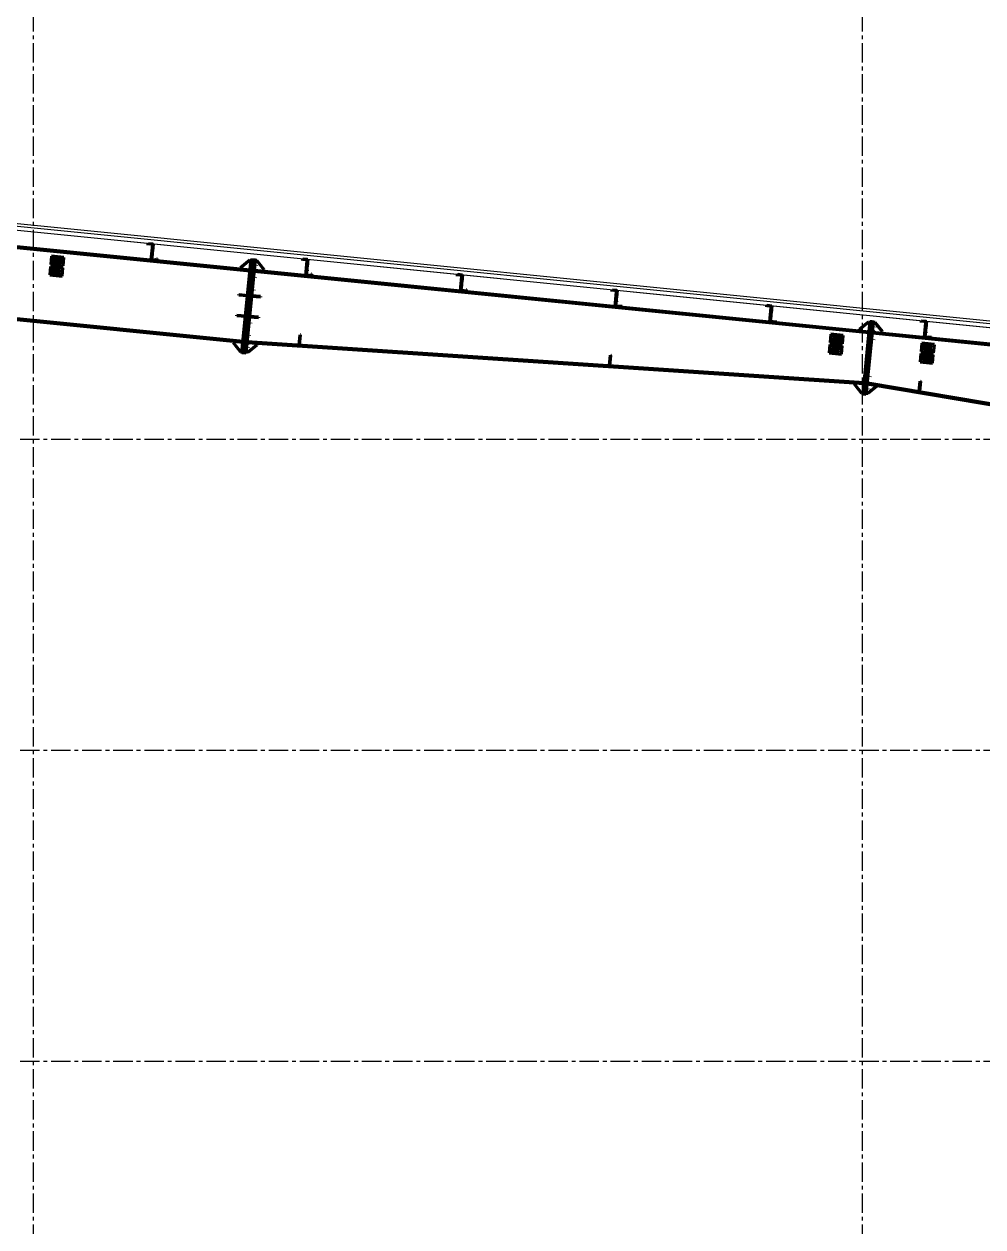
# Model space of a CAD drawing. Header units: inches. Extents: x 2 to 32666, y -5537 to 22.
# Drawn here: x 14701.2 to 14762.9, y -3878.9 to -3801.5 of the extents above; entities that cross this region are included whole.
import ezdxf

# ---------------------------------------------------------------- set-up
doc = ezdxf.new("R2010")
doc.units = ezdxf.units.IN
doc.header["$MEASUREMENT"] = 0
doc.linetypes.add('CENTER', pattern=[2, 1.25, -0.25, 0.25, -0.25])
for name, color, linetype in [('2', 2, 'Continuous'), ('3', 3, 'Continuous'), ('8', 8, 'Continuous'), ('Tim truc', 8, 'Continuous')]:
    doc.layers.add(name, color=color, linetype=linetype)

msp = doc.modelspace()

# ---------------------------------------------------------------- hatches: boundary and pattern name
at = {"layer": '2'}
for points in [[(14715.8841, -3817.1186), (14715.7514, -3817.1054), (14715.7687, -3816.9329), (14715.9013, -3816.9462)], [(14716.0167, -3817.1319), (14715.8841, -3817.1186), (14715.9013, -3816.9462), (14716.034, -3816.9594)], [(14715.8045, -3817.9147), (14715.6718, -3817.9014), (14715.689, -3817.7289), (14715.8217, -3817.7422)], [(14715.9371, -3817.9279), (14715.8045, -3817.9147), (14715.8217, -3817.7422), (14715.9544, -3817.7555)], [(14715.7249, -3818.7107), (14715.5922, -3818.6974), (14715.6094, -3818.525), (14715.7421, -3818.5382)], [(14715.8575, -3818.724), (14715.7249, -3818.7107), (14715.7421, -3818.5382), (14715.8748, -3818.5515)], [(14715.5126, -3820.8334), (14715.3799, -3820.8202), (14715.3972, -3820.6477), (14715.5298, -3820.661)], [(14715.6453, -3820.8467), (14715.5126, -3820.8334), (14715.5298, -3820.661), (14715.6625, -3820.6742)], [(14755.6856, -3821.0988), (14755.5794, -3821.0882), (14755.5967, -3820.9157), (14755.7028, -3820.9263)], [(14755.7917, -3821.1094), (14755.6856, -3821.0988), (14755.7028, -3820.9263), (14755.8089, -3820.9369)], [(14715.433, -3821.6295), (14715.3003, -3821.6162), (14715.3176, -3821.4437), (14715.4502, -3821.457)], [(14715.5657, -3821.6427), (14715.433, -3821.6295), (14715.4502, -3821.457), (14715.5829, -3821.4703)], [(14755.606, -3821.8948), (14755.4998, -3821.8842), (14755.5171, -3821.7117), (14755.6232, -3821.7223)], [(14755.7121, -3821.9054), (14755.606, -3821.8948), (14755.6232, -3821.7223), (14755.7293, -3821.733)], [(14715.3534, -3822.4255), (14715.2207, -3822.4122), (14715.238, -3822.2398), (14715.3706, -3822.253)], [(14715.4861, -3822.4388), (14715.3534, -3822.4255), (14715.3706, -3822.253), (14715.5033, -3822.2663)], [(14755.3671, -3824.2829), (14755.261, -3824.2723), (14755.2783, -3824.0998), (14755.3844, -3824.1104)], [(14755.4733, -3824.2935), (14755.3671, -3824.2829), (14755.3844, -3824.1104), (14755.4905, -3824.121)], [(14755.2875, -3825.0789), (14755.1814, -3825.0683), (14755.1987, -3824.8958), (14755.3048, -3824.9065)], [(14755.3937, -3825.0895), (14755.2875, -3825.0789), (14755.3048, -3824.9065), (14755.4109, -3824.9171)]]:
    msp.add_hatch(color=256, dxfattribs=at).paths.add_polyline_path(points, flags=17)

# ---------------------------------------------------------------- linework, layer by layer
at = {"layer": '2', "lineweight": 100}
for p, q in [((14674.726, -3813.3043), (14715.7216, -3817.4039)), ((14674.7313, -3813.2513), (14715.7269, -3817.3508)), ((14709.158, -3815.7559), (14709.168, -3815.6564)), ((14709.168, -3815.6564), (14709.4797, -3815.6876)), ((14709.1769, -3815.6673), (14709.168, -3815.7569)), ((14709.4688, -3815.6965), (14709.1769, -3815.6673)), ((14709.168, -3815.7569), (14709.158, -3815.7559)), ((14709.4267, -3815.7828), (14709.3338, -3816.7115)), ((14709.3703, -3816.6816), (14709.4688, -3815.6965)), ((14709.4797, -3815.6876), (14709.3812, -3816.6726)), ((14709.4598, -3815.7861), (14709.4267, -3815.7828)), ((14702.8779, -3817.1379), (14702.8248, -3817.6686)), ((14703.6739, -3817.2175), (14702.8779, -3817.1379)), ((14702.9442, -3816.4745), (14702.8911, -3817.0052)), ((14702.8911, -3817.0052), (14703.6872, -3817.0848)), ((14703.7402, -3816.5541), (14702.9442, -3816.4745)), ((14703.0411, -3816.846), (14703.0371, -3816.8858)), ((14703.5678, -3816.9389), (14703.0371, -3816.8858)), ((14703.5717, -3816.8991), (14703.0411, -3816.846)), ((14703.0636, -3816.6205), (14703.0596, -3816.6603)), ((14703.5903, -3816.7133), (14703.0596, -3816.6603)), ((14703.5943, -3816.6735), (14703.0636, -3816.6205)), ((14703.1377, -3816.8088), (14703.1683, -3816.8462)), ((14703.1844, -3816.6853), (14703.147, -3816.7159)), ((14703.1683, -3816.8462), (14703.2135, -3816.8633)), ((14703.1844, -3816.6853), (14703.2321, -3816.6775)), ((14703.3993, -3816.8818), (14703.4469, -3816.874)), ((14703.4178, -3816.6961), (14703.463, -3816.7132)), ((14703.4469, -3816.874), (14703.4843, -3816.8434)), ((14703.4936, -3816.7506), (14703.463, -3816.7132)), ((14703.5717, -3816.8991), (14703.5678, -3816.9389)), ((14703.5943, -3816.6735), (14703.5903, -3816.7133)), ((14703.6208, -3817.7482), (14703.6739, -3817.2175)), ((14703.6872, -3817.0848), (14703.7402, -3816.5541)), ((14709.367, -3816.7148), (14709.3703, -3816.6816)), ((14709.3703, -3816.6816), (14709.7219, -3816.7168)), ((14709.3812, -3816.6726), (14709.7129, -3816.7058)), ((14709.6234, -3816.6969), (14709.6124, -3816.7058)), ((14709.7129, -3816.7058), (14709.7219, -3816.6163)), ((14709.7219, -3816.6163), (14709.7219, -3816.6163)), ((14709.7219, -3816.6163), (14709.7219, -3816.6163)), ((14709.7219, -3816.6163), (14709.7318, -3816.6173)), ((14709.7219, -3816.7168), (14709.7318, -3816.6173)), ((14715.0967, -3817.2878), (14715.1066, -3817.1883)), ((14715.1066, -3817.1883), (14715.6904, -3816.7107)), ((14715.1962, -3822.6577), (14715.7932, -3816.6875)), ((14715.3288, -3822.671), (14715.9259, -3816.7007)), ((14715.3288, -3822.671), (14715.9259, -3816.7007)), ((14715.4615, -3822.6842), (14716.0585, -3816.714)), ((14715.6904, -3816.7107), (14715.7899, -3816.7206)), ((14715.7932, -3816.6875), (14715.9259, -3816.7007)), ((14715.9259, -3816.7007), (14716.0585, -3816.714)), ((14716.1547, -3816.7571), (14716.0552, -3816.7472)), ((14716.6323, -3817.3409), (14716.1547, -3816.7571)), ((14719.1084, -3816.7509), (14719.1183, -3816.6514)), ((14719.1183, -3816.7519), (14719.1084, -3816.7509)), ((14719.1183, -3816.6514), (14719.4301, -3816.6826)), ((14719.1273, -3816.6624), (14719.1183, -3816.7519)), ((14719.4192, -3816.6916), (14719.1273, -3816.6624)), ((14719.377, -3816.7778), (14719.2842, -3817.7065)), ((14719.3207, -3817.6766), (14719.4192, -3816.6916)), ((14719.4301, -3816.6826), (14719.3316, -3817.6677)), ((14719.4102, -3816.7812), (14719.377, -3816.7778)), ((14702.8248, -3817.6686), (14703.6208, -3817.7482)), ((14702.9747, -3817.5094), (14702.9707, -3817.5492)), ((14703.5014, -3817.6022), (14702.9707, -3817.5492)), ((14703.5054, -3817.5624), (14702.9747, -3817.5094)), ((14702.9973, -3817.2838), (14702.9933, -3817.3236)), ((14703.524, -3817.3767), (14702.9933, -3817.3236)), ((14703.528, -3817.3369), (14702.9973, -3817.2838)), ((14703.0714, -3817.4721), (14703.102, -3817.5095)), ((14703.1181, -3817.3487), (14703.0807, -3817.3793)), ((14703.102, -3817.5095), (14703.1472, -3817.5266)), ((14703.1181, -3817.3487), (14703.1658, -3817.3409)), ((14703.3329, -3817.5452), (14703.3806, -3817.5374)), ((14703.3515, -3817.3595), (14703.3967, -3817.3765)), ((14703.3806, -3817.5374), (14703.418, -3817.5068)), ((14703.4273, -3817.4139), (14703.3967, -3817.3765)), ((14703.5054, -3817.5624), (14703.5014, -3817.6022)), ((14703.528, -3817.3369), (14703.524, -3817.3767)), ((14715.6274, -3817.3409), (14715.7368, -3817.2513)), ((14715.7269, -3817.3508), (14715.7216, -3817.4039)), ((14715.9922, -3817.3774), (14715.9869, -3817.4304)), ((14715.9869, -3817.4304), (14755.5496, -3821.3867)), ((14715.9922, -3817.3774), (14755.5549, -3821.3336)), ((14716.0917, -3817.3873), (14716.0022, -3817.2778)), ((14716.6224, -3817.4404), (14716.6323, -3817.3409)), ((14719.3173, -3817.7099), (14719.3207, -3817.6766)), ((14719.3207, -3817.6766), (14719.6722, -3817.7118)), ((14719.3316, -3817.6677), (14719.6633, -3817.7009)), ((14719.5737, -3817.6919), (14719.5628, -3817.7009)), ((14719.6633, -3817.7009), (14719.6722, -3817.6113)), ((14719.6722, -3817.6113), (14719.6722, -3817.6113)), ((14719.6722, -3817.6113), (14719.6722, -3817.6113)), ((14719.6722, -3817.6113), (14719.6822, -3817.6123)), ((14719.6722, -3817.7118), (14719.6822, -3817.6123)), ((14729.0588, -3817.746), (14729.0687, -3817.6465)), ((14729.0687, -3817.747), (14729.0588, -3817.746)), ((14729.0687, -3817.6465), (14729.3805, -3817.6776)), ((14729.0777, -3817.6574), (14729.0687, -3817.747)), ((14729.3695, -3817.6866), (14729.0777, -3817.6574)), ((14729.3274, -3817.7729), (14729.2345, -3818.7016)), ((14729.271, -3818.6717), (14729.3695, -3817.6866)), ((14729.3805, -3817.6776), (14729.282, -3818.6627)), ((14729.3606, -3817.7762), (14729.3274, -3817.7729)), ((14676.9204, -3818.1601), (14715.2625, -3821.9943)), ((14676.9257, -3818.107), (14715.2678, -3821.9413)), ((14729.2677, -3818.7049), (14729.271, -3818.6717)), ((14729.271, -3818.6717), (14729.6226, -3818.7068)), ((14729.282, -3818.6627), (14729.6137, -3818.6959)), ((14729.5241, -3818.6869), (14729.5132, -3818.6959)), ((14729.6137, -3818.6959), (14729.6226, -3818.6063)), ((14729.6226, -3818.6063), (14729.6226, -3818.6063)), ((14729.6226, -3818.6063), (14729.6226, -3818.6063)), ((14729.6226, -3818.6063), (14729.6326, -3818.6073)), ((14729.6226, -3818.7068), (14729.6326, -3818.6073)), ((14739.0091, -3818.741), (14739.0191, -3818.6415)), ((14739.0191, -3818.742), (14739.0091, -3818.741)), ((14739.0191, -3818.6415), (14739.3309, -3818.6727)), ((14739.028, -3818.6524), (14739.0191, -3818.742)), ((14739.3199, -3818.6816), (14739.028, -3818.6524)), ((14739.2778, -3818.7679), (14739.1849, -3819.6966)), ((14739.2214, -3819.6667), (14739.3199, -3818.6816)), ((14739.3309, -3818.6727), (14739.2323, -3819.6578)), ((14739.311, -3818.7712), (14739.2778, -3818.7679)), ((14714.9952, -3818.9727), (14714.9992, -3818.9329)), ((14715.559, -3819.0291), (14714.9952, -3818.9727)), ((14714.9992, -3818.9329), (14715.563, -3818.9893)), ((14715.4595, -3819.0192), (14715.4635, -3818.9794)), ((14716.3882, -3819.112), (14715.8244, -3819.0556)), ((14716.3922, -3819.0722), (14715.8284, -3819.0158)), ((14715.9239, -3819.0656), (14715.9279, -3819.0258)), ((14716.3922, -3819.0722), (14716.3882, -3819.112)), ((14714.8625, -3820.2994), (14714.8665, -3820.2596)), ((14715.4264, -3820.3558), (14714.8625, -3820.2994)), ((14714.8665, -3820.2596), (14715.4303, -3820.316)), ((14715.3269, -3820.3459), (14715.3308, -3820.3061)), ((14739.2181, -3819.6999), (14739.2214, -3819.6667)), ((14739.2214, -3819.6667), (14739.573, -3819.7019)), ((14739.2323, -3819.6578), (14739.564, -3819.6909)), ((14739.4745, -3819.682), (14739.4635, -3819.6909)), ((14739.564, -3819.6909), (14739.573, -3819.6014)), ((14739.573, -3819.6014), (14739.573, -3819.6014)), ((14739.573, -3819.6014), (14739.573, -3819.6014)), ((14739.573, -3819.6014), (14739.5829, -3819.6024)), ((14739.573, -3819.7019), (14739.5829, -3819.6024)), ((14748.9595, -3819.736), (14748.9695, -3819.6365)), ((14748.9695, -3819.737), (14748.9595, -3819.736)), ((14748.9695, -3819.6365), (14749.2812, -3819.6677)), ((14748.9784, -3819.6475), (14748.9695, -3819.737)), ((14749.2703, -3819.6767), (14748.9784, -3819.6475)), ((14749.2282, -3819.763), (14749.1353, -3820.6917)), ((14749.1718, -3820.6617), (14749.2703, -3819.6767)), ((14749.2812, -3819.6677), (14749.1827, -3820.6528)), ((14749.2613, -3819.7663), (14749.2282, -3819.763)), ((14716.2556, -3820.4388), (14715.6917, -3820.3824)), ((14716.2595, -3820.3989), (14715.6957, -3820.3426)), ((14715.7912, -3820.3923), (14715.7952, -3820.3525)), ((14716.2595, -3820.3989), (14716.2556, -3820.4388)), ((14749.1685, -3820.695), (14749.1718, -3820.6617)), ((14749.1718, -3820.6617), (14749.5234, -3820.6969)), ((14749.1827, -3820.6528), (14749.5144, -3820.686)), ((14749.4248, -3820.677), (14749.4139, -3820.686)), ((14749.5144, -3820.686), (14749.5234, -3820.5964)), ((14749.5234, -3820.5964), (14749.5234, -3820.5964)), ((14749.5234, -3820.5964), (14749.5234, -3820.5964)), ((14749.5234, -3820.5964), (14749.5333, -3820.5974)), ((14749.5234, -3820.6969), (14749.5333, -3820.5974)), ((14754.9346, -3821.1711), (14755.5184, -3820.6935)), ((14755.1569, -3825.3138), (14755.6212, -3820.6703)), ((14755.263, -3825.3244), (14755.7274, -3820.6809)), ((14755.263, -3825.3244), (14755.7274, -3820.6809)), ((14755.3691, -3825.335), (14755.8335, -3820.6915)), ((14755.5184, -3820.6935), (14755.6179, -3820.7034)), ((14755.6212, -3820.6703), (14755.7274, -3820.6809)), ((14755.7274, -3820.6809), (14755.8335, -3820.6915)), ((14755.9297, -3820.7346), (14755.8302, -3820.7247)), ((14756.4073, -3821.3184), (14755.9297, -3820.7346)), ((14758.9099, -3820.7311), (14758.9198, -3820.6316)), ((14758.9198, -3820.7321), (14758.9099, -3820.7311)), ((14758.9198, -3820.6316), (14759.2316, -3820.6627)), ((14758.9288, -3820.6425), (14758.9198, -3820.7321)), ((14759.2207, -3820.6717), (14758.9288, -3820.6425)), ((14759.1785, -3820.758), (14759.0857, -3821.6867)), ((14759.1221, -3821.6568), (14759.2207, -3820.6717)), ((14759.2316, -3820.6627), (14759.1331, -3821.6478)), ((14759.2117, -3820.7613), (14759.1785, -3820.758)), ((14718.8697, -3822.1863), (14718.936, -3821.5229)), ((14718.9029, -3822.1896), (14718.9692, -3821.5262)), ((14718.9692, -3821.5262), (14718.936, -3821.5229)), ((14753.0921, -3821.4893), (14753.039, -3822.02)), ((14753.8881, -3821.5689), (14753.0921, -3821.4893)), ((14753.1889, -3821.8608), (14753.1849, -3821.9006)), ((14753.7196, -3821.9139), (14753.1889, -3821.8608)), ((14753.2115, -3821.6353), (14753.2075, -3821.6751)), ((14753.7382, -3821.7281), (14753.2075, -3821.6751)), ((14753.7421, -3821.6883), (14753.2115, -3821.6353)), ((14753.2856, -3821.8236), (14753.3162, -3821.861)), ((14753.3323, -3821.7001), (14753.2949, -3821.7307)), ((14753.3162, -3821.861), (14753.3614, -3821.8781)), ((14753.3323, -3821.7001), (14753.3799, -3821.6923)), ((14753.5657, -3821.7109), (14753.6109, -3821.728)), ((14753.5948, -3821.8888), (14753.6322, -3821.8582)), ((14753.6415, -3821.7654), (14753.6109, -3821.728)), ((14753.7421, -3821.6883), (14753.7382, -3821.7281)), ((14753.835, -3822.0996), (14753.8881, -3821.5689)), ((14754.9247, -3821.2706), (14754.9346, -3821.1711)), ((14755.4554, -3821.3237), (14755.5648, -3821.2341)), ((14755.7672, -3821.3548), (14755.7618, -3821.4079)), ((14755.7618, -3821.4079), (14795.984, -3825.4301)), ((14755.7672, -3821.3548), (14795.9893, -3825.3771)), ((14755.8667, -3821.3648), (14755.7771, -3821.2553)), ((14756.3973, -3821.4179), (14756.4073, -3821.3184)), ((14759.1188, -3821.69), (14759.1221, -3821.6568)), ((14759.1221, -3821.6568), (14759.4737, -3821.6919)), ((14759.1331, -3821.6478), (14759.4648, -3821.681)), ((14759.3752, -3821.672), (14759.3643, -3821.681)), ((14759.4648, -3821.681), (14759.4737, -3821.5914)), ((14759.4737, -3821.5914), (14759.4737, -3821.5914)), ((14759.4737, -3821.5914), (14759.4737, -3821.5914)), ((14759.4737, -3821.5914), (14759.4837, -3821.5924)), ((14759.4737, -3821.6919), (14759.4837, -3821.5924)), ((14714.6323, -3821.9313), (14714.6224, -3822.0308)), ((14714.6224, -3822.0308), (14715.1, -3822.6146)), ((14715.1, -3822.6146), (14715.1995, -3822.6245)), ((14715.2526, -3822.0938), (14715.163, -3821.9844)), ((14715.2678, -3821.9413), (14715.2625, -3821.9943)), ((14715.5179, -3822.1204), (14715.6277, -3822.0275)), ((14715.5332, -3821.9678), (14715.5296, -3822.021)), ((14715.5296, -3822.021), (14755.2232, -3824.6504)), ((14715.5332, -3821.9678), (14755.2267, -3824.5972)), ((14716.1481, -3822.1834), (14715.5643, -3822.661)), ((14716.1602, -3822.0628), (14716.1481, -3822.1834)), ((14718.9029, -3822.1896), (14718.8697, -3822.1863)), ((14753.0257, -3822.1527), (14752.9726, -3822.6834)), ((14753.8217, -3822.2323), (14753.0257, -3822.1527)), ((14753.039, -3822.02), (14753.835, -3822.0996)), ((14753.1226, -3822.5242), (14753.1186, -3822.564)), ((14753.6493, -3822.617), (14753.1186, -3822.564)), ((14753.6532, -3822.5772), (14753.1226, -3822.5242)), ((14753.1451, -3822.2986), (14753.1411, -3822.3384)), ((14753.6718, -3822.3915), (14753.1411, -3822.3384)), ((14753.6758, -3822.3517), (14753.1451, -3822.2986)), ((14753.7156, -3821.9537), (14753.1849, -3821.9006)), ((14753.2193, -3822.4869), (14753.2498, -3822.5243)), ((14753.2659, -3822.3635), (14753.2285, -3822.3941)), ((14753.2498, -3822.5243), (14753.295, -3822.5414)), ((14753.2659, -3822.3635), (14753.3136, -3822.3557)), ((14753.4808, -3822.56), (14753.5285, -3822.5522)), ((14753.4994, -3822.3742), (14753.5445, -3822.3913)), ((14753.5285, -3822.5522), (14753.5658, -3822.5216)), ((14753.5751, -3822.4287), (14753.5445, -3822.3913)), ((14753.5471, -3821.8966), (14753.5948, -3821.8888)), ((14753.6532, -3822.5772), (14753.6493, -3822.617)), ((14753.6758, -3822.3517), (14753.6718, -3822.3915)), ((14753.7196, -3821.9139), (14753.7156, -3821.9537)), ((14753.7687, -3822.763), (14753.8217, -3822.2323)), ((14758.9505, -3822.0752), (14758.8974, -3822.6059)), ((14758.8974, -3822.6059), (14759.6935, -3822.6855)), ((14759.7465, -3822.1548), (14758.9505, -3822.0752)), ((14759.0474, -3822.4467), (14759.0434, -3822.4865)), ((14759.5741, -3822.5395), (14759.0434, -3822.4865)), ((14759.5781, -3822.4997), (14759.0474, -3822.4467)), ((14759.0699, -3822.2211), (14759.0659, -3822.2609)), ((14759.5966, -3822.314), (14759.0659, -3822.2609)), ((14759.6006, -3822.2742), (14759.0699, -3822.2211)), ((14759.1441, -3822.4094), (14759.1746, -3822.4468)), ((14759.1907, -3822.286), (14759.1533, -3822.3166)), ((14759.1746, -3822.4468), (14759.2198, -3822.4639)), ((14759.1907, -3822.286), (14759.2384, -3822.2782)), ((14759.4056, -3822.4825), (14759.4533, -3822.4747)), ((14759.4242, -3822.2967), (14759.4693, -3822.3138)), ((14759.4533, -3822.4747), (14759.4906, -3822.4441)), ((14759.4999, -3822.3512), (14759.4693, -3822.3138)), ((14759.5781, -3822.4997), (14759.5741, -3822.5395)), ((14759.6006, -3822.2742), (14759.5966, -3822.314)), ((14759.6935, -3822.6855), (14759.7465, -3822.1548)), ((14715.1962, -3822.6577), (14715.3288, -3822.671)), ((14715.3288, -3822.671), (14715.4615, -3822.6842)), ((14715.5643, -3822.661), (14715.4648, -3822.6511)), ((14738.8372, -3823.509), (14738.9035, -3822.8456)), ((14738.8703, -3823.5123), (14738.9367, -3822.8489)), ((14738.9367, -3822.8489), (14738.9035, -3822.8456)), ((14752.9726, -3822.6834), (14753.7687, -3822.763)), ((14758.8842, -3822.7385), (14758.8311, -3823.2692)), ((14758.8311, -3823.2692), (14759.6271, -3823.3488)), ((14759.6802, -3822.8181), (14758.8842, -3822.7385)), ((14758.981, -3823.11), (14758.977, -3823.1498)), ((14759.5077, -3823.2029), (14758.977, -3823.1498)), ((14759.5117, -3823.1631), (14758.981, -3823.11)), ((14759.0036, -3822.8845), (14758.9996, -3822.9243)), ((14759.5303, -3822.9773), (14758.9996, -3822.9243)), ((14759.5343, -3822.9375), (14759.0036, -3822.8845)), ((14759.0777, -3823.0728), (14759.1083, -3823.1102)), ((14759.1244, -3822.9493), (14759.087, -3822.9799)), ((14759.1083, -3823.1102), (14759.1535, -3823.1273)), ((14759.1244, -3822.9493), (14759.1721, -3822.9415)), ((14759.3392, -3823.1458), (14759.3869, -3823.138)), ((14759.3578, -3822.9601), (14759.403, -3822.9772)), ((14759.3869, -3823.138), (14759.4243, -3823.1074)), ((14759.4336, -3823.0146), (14759.403, -3822.9772)), ((14759.5117, -3823.1631), (14759.5077, -3823.2029)), ((14759.5343, -3822.9375), (14759.5303, -3822.9773)), ((14759.6271, -3823.3488), (14759.6802, -3822.8181)), ((14738.8703, -3823.5123), (14738.8372, -3823.509)), ((14754.5909, -3824.6085), (14754.5831, -3824.6869)), ((14754.5831, -3824.6869), (14755.0607, -3825.2707)), ((14755.2132, -3824.7499), (14755.1234, -3824.6438)), ((14755.2267, -3824.5972), (14755.2232, -3824.6501)), ((14755.2267, -3824.5972), (14755.2285, -3824.5973)), ((14755.4255, -3824.7713), (14755.5343, -3824.6885)), ((14755.4444, -3824.6192), (14755.4355, -3824.6718)), ((14755.4355, -3824.6718), (14789.3137, -3830.4043)), ((14755.4408, -3824.6186), (14755.4444, -3824.6192)), ((14755.4444, -3824.6192), (14789.3226, -3830.3517)), ((14756.0557, -3824.8343), (14755.4719, -3825.3119)), ((14755.5343, -3824.6885), (14756.0613, -3824.7779)), ((14756.0613, -3824.7779), (14756.0557, -3824.8343)), ((14758.7697, -3825.181), (14758.8361, -3824.5176)), ((14758.8029, -3825.1843), (14758.8692, -3824.5209)), ((14758.8692, -3824.5209), (14758.8361, -3824.5176)), ((14755.0607, -3825.2707), (14755.1602, -3825.2806)), ((14755.1569, -3825.3138), (14755.263, -3825.3244)), ((14755.263, -3825.3244), (14755.3691, -3825.335)), ((14755.4719, -3825.3119), (14755.3724, -3825.3019)), ((14758.8029, -3825.1843), (14758.7697, -3825.181))]:
    msp.add_line(p, q, dxfattribs=at)
at = {"layer": '2', "lineweight": 0}
for p, q in [((14709.3139, -3816.3745), (14709.5328, -3816.3964)), ((14709.3471, -3816.3778), (14709.4101, -3816.3841)), ((14709.3471, -3816.3778), (14709.5328, -3816.3964)), ((14709.3471, -3816.3778), (14709.5328, -3816.3964)), ((14709.3471, -3816.3778), (14709.4101, -3816.3841)), ((14709.3537, -3815.9765), (14709.5726, -3815.9983)), ((14709.3869, -3815.9798), (14709.4499, -3815.9861)), ((14709.3869, -3815.9798), (14709.5726, -3815.9984)), ((14709.3869, -3815.9798), (14709.5726, -3815.9984)), ((14709.3869, -3815.9798), (14709.4499, -3815.9861)), ((14703.1956, -3816.7677), (14703.5671, -3816.8048)), ((14703.2095, -3816.7332), (14703.1989, -3816.768)), ((14703.1989, -3816.768), (14703.1989, -3816.768)), ((14703.1989, -3816.768), (14703.2024, -3816.8042)), ((14703.2024, -3816.8042), (14703.2195, -3816.8364)), ((14703.2327, -3816.7051), (14703.2095, -3816.7332)), ((14703.2195, -3816.8364), (14703.2477, -3816.8595)), ((14703.2648, -3816.6879), (14703.2327, -3816.7051)), ((14703.2477, -3816.8595), (14703.2825, -3816.8702)), ((14703.3011, -3816.6844), (14703.2648, -3816.6879)), ((14703.2825, -3816.8702), (14703.4616, -3816.8881)), ((14703.4802, -3816.7023), (14703.3011, -3816.6844)), ((14703.3999, -3816.6005), (14703.3628, -3816.972)), ((14703.4616, -3816.8881), (14703.4979, -3816.8846)), ((14703.515, -3816.713), (14703.4802, -3816.7023)), ((14703.4979, -3816.8846), (14703.53, -3816.8674)), ((14703.5431, -3816.7361), (14703.515, -3816.713)), ((14703.53, -3816.8674), (14703.5531, -3816.8393)), ((14703.5602, -3816.7682), (14703.5431, -3816.7361)), ((14703.5531, -3816.8393), (14703.5638, -3816.8045)), ((14703.5638, -3816.8045), (14703.5602, -3816.7682)), ((14703.5638, -3816.8045), (14703.5638, -3816.8045)), ((14715.6605, -3817.0092), (14716.2244, -3817.0656)), ((14715.6605, -3817.0092), (14716.2244, -3817.0656)), ((14715.7514, -3817.1054), (14715.8841, -3817.1186)), ((14715.7514, -3817.1054), (14715.8841, -3817.1186)), ((14715.7687, -3816.9329), (14715.9013, -3816.9462)), ((14715.7687, -3816.9329), (14715.9013, -3816.9462)), ((14715.8841, -3817.1186), (14716.0167, -3817.1319)), ((14715.8841, -3817.1186), (14716.0167, -3817.1319)), ((14715.9013, -3816.9462), (14716.034, -3816.9594)), ((14715.9013, -3816.9462), (14716.034, -3816.9594)), ((14719.3041, -3816.9715), (14719.523, -3816.9934)), ((14719.3372, -3816.9748), (14719.4003, -3816.9811)), ((14719.3372, -3816.9748), (14719.4003, -3816.9811)), ((14719.3372, -3816.9749), (14719.523, -3816.9934)), ((14719.3372, -3816.9749), (14719.523, -3816.9934)), ((14703.1293, -3817.431), (14703.5007, -3817.4682)), ((14703.1432, -3817.3965), (14703.1326, -3817.4314)), ((14703.1326, -3817.4314), (14703.1326, -3817.4314)), ((14703.1326, -3817.4314), (14703.1361, -3817.4676)), ((14703.1361, -3817.4676), (14703.1532, -3817.4997)), ((14703.1663, -3817.3684), (14703.1432, -3817.3965)), ((14703.1532, -3817.4997), (14703.1813, -3817.5229)), ((14703.1985, -3817.3513), (14703.1663, -3817.3684)), ((14703.1813, -3817.5229), (14703.2162, -3817.5335)), ((14703.2347, -3817.3478), (14703.1985, -3817.3513)), ((14703.2162, -3817.5335), (14703.3953, -3817.5514)), ((14703.4138, -3817.3657), (14703.2347, -3817.3478)), ((14703.3336, -3817.2639), (14703.2964, -3817.6353)), ((14703.3953, -3817.5514), (14703.4315, -3817.5479)), ((14703.4487, -3817.3763), (14703.4138, -3817.3657)), ((14703.4315, -3817.5479), (14703.4637, -3817.5308)), ((14703.4768, -3817.3995), (14703.4487, -3817.3763)), ((14703.4637, -3817.5308), (14703.4868, -3817.5027)), ((14703.4939, -3817.4316), (14703.4768, -3817.3995)), ((14703.4868, -3817.5027), (14703.4974, -3817.4678)), ((14703.4974, -3817.4678), (14703.4939, -3817.4316)), ((14703.4974, -3817.4678), (14703.4974, -3817.4678)), ((14715.5809, -3817.8052), (14716.1448, -3817.8616)), ((14715.5809, -3817.8052), (14716.1448, -3817.8616)), ((14715.6718, -3817.9014), (14715.8045, -3817.9147)), ((14715.6718, -3817.9014), (14715.8045, -3817.9147)), ((14715.689, -3817.7289), (14715.8217, -3817.7422)), ((14715.689, -3817.7289), (14715.8217, -3817.7422)), ((14715.8045, -3817.9147), (14715.9371, -3817.9279)), ((14715.8045, -3817.9147), (14715.9371, -3817.9279)), ((14715.8217, -3817.7422), (14715.9544, -3817.7555)), ((14715.8217, -3817.7422), (14715.9544, -3817.7555)), ((14719.2643, -3817.3695), (14719.4832, -3817.3914)), ((14719.2815, -3817.3712), (14719.5004, -3817.3931)), ((14719.2974, -3817.3729), (14719.4832, -3817.3915)), ((14719.2974, -3817.3729), (14719.4832, -3817.3915)), ((14729.2544, -3817.9665), (14729.4734, -3817.9884)), ((14729.2876, -3817.9698), (14729.3506, -3817.9761)), ((14729.2876, -3817.9698), (14729.3506, -3817.9761)), ((14729.2876, -3817.9699), (14729.4733, -3817.9885)), ((14729.2876, -3817.9699), (14729.4733, -3817.9885)), ((14715.5013, -3818.6012), (14716.0652, -3818.6576)), ((14715.5013, -3818.6012), (14716.0652, -3818.6576)), ((14715.5922, -3818.6974), (14715.7249, -3818.7107)), ((14715.5922, -3818.6974), (14715.7249, -3818.7107)), ((14715.6094, -3818.525), (14715.7421, -3818.5382)), ((14715.6094, -3818.525), (14715.7421, -3818.5382)), ((14715.7249, -3818.7107), (14715.8575, -3818.724)), ((14715.7249, -3818.7107), (14715.8575, -3818.724)), ((14715.7421, -3818.5382), (14715.8748, -3818.5515)), ((14715.7421, -3818.5382), (14715.8748, -3818.5515)), ((14729.2146, -3818.3645), (14729.4336, -3818.3864)), ((14729.2478, -3818.3679), (14729.3108, -3818.3742)), ((14729.2478, -3818.3679), (14729.4335, -3818.3865)), ((14729.2478, -3818.3679), (14729.4335, -3818.3865)), ((14729.2478, -3818.3679), (14729.3108, -3818.3742)), ((14739.165, -3819.3596), (14739.3839, -3819.3815)), ((14739.1823, -3819.3613), (14739.4012, -3819.3832)), ((14739.1982, -3819.363), (14739.3839, -3819.3815)), ((14739.1982, -3819.363), (14739.3839, -3819.3815)), ((14739.2048, -3818.9616), (14739.4237, -3818.9834)), ((14739.238, -3818.9649), (14739.301, -3818.9712)), ((14739.238, -3818.9649), (14739.301, -3818.9712)), ((14739.238, -3818.9649), (14739.4237, -3818.9835)), ((14739.238, -3818.9649), (14739.4237, -3818.9835)), ((14749.1552, -3819.9566), (14749.3741, -3819.9785)), ((14749.1884, -3819.9599), (14749.2514, -3819.9662)), ((14749.1884, -3819.9599), (14749.2514, -3819.9662)), ((14749.1884, -3819.96), (14749.3741, -3819.9785)), ((14749.1884, -3819.96), (14749.3741, -3819.9785)), ((14715.289, -3820.724), (14715.8529, -3820.7804)), ((14715.289, -3820.724), (14715.8529, -3820.7804)), ((14715.3799, -3820.8202), (14715.5126, -3820.8334)), ((14715.3799, -3820.8202), (14715.5126, -3820.8334)), ((14715.3972, -3820.6477), (14715.5298, -3820.661)), ((14715.3972, -3820.6477), (14715.5298, -3820.661)), ((14715.5126, -3820.8334), (14715.6453, -3820.8467)), ((14715.5126, -3820.8334), (14715.6453, -3820.8467)), ((14715.5298, -3820.661), (14715.6625, -3820.6742)), ((14715.5298, -3820.661), (14715.6625, -3820.6742)), ((14749.1154, -3820.3546), (14749.3343, -3820.3765)), ((14749.1486, -3820.3579), (14749.2116, -3820.3642)), ((14749.1486, -3820.3579), (14749.2116, -3820.3642)), ((14749.1486, -3820.358), (14749.3343, -3820.3766)), ((14749.1486, -3820.358), (14749.3343, -3820.3766)), ((14755.4885, -3820.992), (14756.0192, -3821.0451)), ((14755.4885, -3820.992), (14756.0192, -3821.0451)), ((14755.5794, -3821.0882), (14755.6856, -3821.0988)), ((14755.5794, -3821.0882), (14755.6856, -3821.0988)), ((14755.5967, -3820.9157), (14755.7028, -3820.9263)), ((14755.5967, -3820.9157), (14755.7028, -3820.9263)), ((14755.6856, -3821.0988), (14755.7917, -3821.1094)), ((14755.6856, -3821.0988), (14755.7917, -3821.1094)), ((14755.7028, -3820.9263), (14755.8089, -3820.9369)), ((14755.7028, -3820.9263), (14755.8089, -3820.9369)), ((14759.1056, -3820.9516), (14759.3245, -3820.9735)), ((14759.1387, -3820.9549), (14759.2018, -3820.9612)), ((14759.1387, -3820.9549), (14759.2018, -3820.9612)), ((14759.1387, -3820.955), (14759.3245, -3820.9736)), ((14759.1387, -3820.955), (14759.3245, -3820.9736)), ((14715.2094, -3821.52), (14715.7733, -3821.5764)), ((14715.2094, -3821.52), (14715.7733, -3821.5764)), ((14715.3003, -3821.6162), (14715.433, -3821.6295)), ((14715.3003, -3821.6162), (14715.433, -3821.6295)), ((14715.3176, -3821.4437), (14715.4502, -3821.457)), ((14715.3176, -3821.4437), (14715.4502, -3821.457)), ((14715.433, -3821.6295), (14715.5657, -3821.6427)), ((14715.433, -3821.6295), (14715.5657, -3821.6427)), ((14715.4502, -3821.457), (14715.5829, -3821.4703)), ((14715.4502, -3821.457), (14715.5829, -3821.4703)), ((14753.2121, -3821.7693), (14753.5836, -3821.8065)), ((14753.2261, -3821.7348), (14753.2155, -3821.7697)), ((14753.2155, -3821.7697), (14753.2155, -3821.7697)), ((14753.2155, -3821.7697), (14753.219, -3821.8059)), ((14753.219, -3821.8059), (14753.2361, -3821.8381)), ((14753.2492, -3821.7067), (14753.2261, -3821.7348)), ((14753.2361, -3821.8381), (14753.2642, -3821.8612)), ((14753.2814, -3821.6896), (14753.2492, -3821.7067)), ((14753.2642, -3821.8612), (14753.299, -3821.8718)), ((14753.3176, -3821.6861), (14753.2814, -3821.6896)), ((14753.299, -3821.8718), (14753.4781, -3821.8897)), ((14753.4967, -3821.704), (14753.3176, -3821.6861)), ((14753.4165, -3821.6022), (14753.3793, -3821.9736)), ((14753.5315, -3821.7146), (14753.4967, -3821.704)), ((14753.5144, -3821.8862), (14753.5465, -3821.8691)), ((14753.5597, -3821.7378), (14753.5315, -3821.7146)), ((14753.5465, -3821.8691), (14753.5697, -3821.841)), ((14753.5768, -3821.7699), (14753.5597, -3821.7378)), ((14753.5697, -3821.841), (14753.5803, -3821.8061)), ((14753.5803, -3821.8061), (14753.5768, -3821.7699)), ((14753.5803, -3821.8061), (14753.5803, -3821.8061)), ((14755.4089, -3821.788), (14755.9396, -3821.8411)), ((14755.4089, -3821.788), (14755.9396, -3821.8411)), ((14755.5171, -3821.7117), (14755.6232, -3821.7223)), ((14755.5171, -3821.7117), (14755.6232, -3821.7223)), ((14755.6232, -3821.7223), (14755.7293, -3821.733)), ((14755.6232, -3821.7223), (14755.7293, -3821.733)), ((14759.0658, -3821.3496), (14759.2847, -3821.3715)), ((14759.083, -3821.3514), (14759.3019, -3821.3733)), ((14759.0989, -3821.353), (14759.2847, -3821.3716)), ((14759.0989, -3821.353), (14759.2847, -3821.3716)), ((14715.1298, -3822.3161), (14715.6937, -3822.3724)), ((14715.1298, -3822.3161), (14715.6937, -3822.3724)), ((14715.2207, -3822.4122), (14715.3534, -3822.4255)), ((14715.2207, -3822.4122), (14715.3534, -3822.4255)), ((14715.238, -3822.2398), (14715.3706, -3822.253)), ((14715.238, -3822.2398), (14715.3706, -3822.253)), ((14715.3534, -3822.4255), (14715.4861, -3822.4388)), ((14715.3534, -3822.4255), (14715.4861, -3822.4388)), ((14715.3706, -3822.253), (14715.5033, -3822.2663)), ((14715.3706, -3822.253), (14715.5033, -3822.2663)), ((14753.1458, -3822.4327), (14753.5173, -3822.4698)), ((14753.1597, -3822.3982), (14753.1491, -3822.433)), ((14753.1491, -3822.433), (14753.1491, -3822.433)), ((14753.1491, -3822.433), (14753.1526, -3822.4693)), ((14753.1526, -3822.4693), (14753.1697, -3822.5014)), ((14753.1829, -3822.3701), (14753.1597, -3822.3982)), ((14753.1697, -3822.5014), (14753.1979, -3822.5246)), ((14753.215, -3822.353), (14753.1829, -3822.3701)), ((14753.1979, -3822.5246), (14753.2327, -3822.5352)), ((14753.2513, -3822.3494), (14753.215, -3822.353)), ((14753.2327, -3822.5352), (14753.4118, -3822.5531)), ((14753.4304, -3822.3673), (14753.2513, -3822.3494)), ((14753.3501, -3822.2655), (14753.313, -3822.637)), ((14753.4118, -3822.5531), (14753.4481, -3822.5496)), ((14753.4652, -3822.378), (14753.4304, -3822.3673)), ((14753.4481, -3822.5496), (14753.4802, -3822.5325)), ((14753.4933, -3822.4011), (14753.4652, -3822.378)), ((14753.4781, -3821.8897), (14753.5144, -3821.8862)), ((14753.4802, -3822.5325), (14753.5033, -3822.5043)), ((14753.5104, -3822.4333), (14753.4933, -3822.4011)), ((14753.5033, -3822.5043), (14753.514, -3822.4695)), ((14753.514, -3822.4695), (14753.5104, -3822.4333)), ((14753.514, -3822.4695), (14753.514, -3822.4695)), ((14755.4998, -3821.8842), (14755.606, -3821.8948)), ((14755.4998, -3821.8842), (14755.606, -3821.8948)), ((14755.606, -3821.8948), (14755.7121, -3821.9054)), ((14755.606, -3821.8948), (14755.7121, -3821.9054)), ((14759.1824, -3822.3664), (14759.5538, -3822.4035)), ((14759.1963, -3822.3319), (14759.1857, -3822.3667)), ((14759.1857, -3822.3667), (14759.1857, -3822.3667)), ((14759.1857, -3822.3667), (14759.1892, -3822.4029)), ((14759.1892, -3822.4029), (14759.2063, -3822.4351)), ((14759.2194, -3822.3037), (14759.1963, -3822.3319)), ((14759.2063, -3822.4351), (14759.2344, -3822.4582)), ((14759.2516, -3822.2866), (14759.2194, -3822.3037)), ((14759.2344, -3822.4582), (14759.2693, -3822.4688)), ((14759.2878, -3822.2831), (14759.2516, -3822.2866)), ((14759.2693, -3822.4688), (14759.4484, -3822.4868)), ((14759.4669, -3822.301), (14759.2878, -3822.2831)), ((14759.3867, -3822.1992), (14759.3495, -3822.5707)), ((14759.4484, -3822.4868), (14759.4846, -3822.4832)), ((14759.5018, -3822.3116), (14759.4669, -3822.301)), ((14759.4846, -3822.4832), (14759.5168, -3822.4661)), ((14759.5299, -3822.3348), (14759.5018, -3822.3116)), ((14759.5168, -3822.4661), (14759.5399, -3822.438)), ((14759.547, -3822.3669), (14759.5299, -3822.3348)), ((14759.5399, -3822.438), (14759.5505, -3822.4032)), ((14759.5505, -3822.4032), (14759.547, -3822.3669)), ((14759.5505, -3822.4032), (14759.5505, -3822.4032)), ((14759.116, -3823.0297), (14759.4875, -3823.0669)), ((14759.13, -3822.9952), (14759.1193, -3823.03)), ((14759.1193, -3823.03), (14759.1193, -3823.03)), ((14759.1193, -3823.03), (14759.1229, -3823.0663)), ((14759.1229, -3823.0663), (14759.14, -3823.0984)), ((14759.1531, -3822.9671), (14759.13, -3822.9952)), ((14759.14, -3823.0984), (14759.1681, -3823.1216)), ((14759.1852, -3822.95), (14759.1531, -3822.9671)), ((14759.1681, -3823.1216), (14759.2029, -3823.1322)), ((14759.2215, -3822.9465), (14759.1852, -3822.95)), ((14759.2029, -3823.1322), (14759.382, -3823.1501)), ((14759.4006, -3822.9644), (14759.2215, -3822.9465)), ((14759.3203, -3822.8626), (14759.2832, -3823.234)), ((14759.382, -3823.1501), (14759.4183, -3823.1466)), ((14759.4354, -3822.975), (14759.4006, -3822.9644)), ((14759.4183, -3823.1466), (14759.4504, -3823.1295)), ((14759.4636, -3822.9981), (14759.4354, -3822.975)), ((14759.4504, -3823.1295), (14759.4736, -3823.1014)), ((14759.4807, -3823.0303), (14759.4636, -3822.9981)), ((14759.4736, -3823.1014), (14759.4842, -3823.0665)), ((14759.4842, -3823.0665), (14759.4807, -3823.0303)), ((14759.4842, -3823.0665), (14759.4842, -3823.0665)), ((14755.1701, -3824.1761), (14755.7008, -3824.2292)), ((14755.1701, -3824.1761), (14755.7008, -3824.2292)), ((14755.2783, -3824.0998), (14755.3844, -3824.1104)), ((14755.2783, -3824.0998), (14755.3844, -3824.1104)), ((14755.3844, -3824.1104), (14755.4905, -3824.121)), ((14755.3844, -3824.1104), (14755.4905, -3824.121)), ((14755.1987, -3824.8958), (14755.3048, -3824.9065)), ((14755.1987, -3824.8958), (14755.3048, -3824.9065)), ((14755.261, -3824.2723), (14755.3671, -3824.2829)), ((14755.261, -3824.2723), (14755.3671, -3824.2829)), ((14755.3048, -3824.9065), (14755.4109, -3824.9171)), ((14755.3048, -3824.9065), (14755.4109, -3824.9171)), ((14755.3671, -3824.2829), (14755.4733, -3824.2935)), ((14755.3671, -3824.2829), (14755.4733, -3824.2935)), ((14755.0905, -3824.9721), (14755.6212, -3825.0252)), ((14755.0905, -3824.9721), (14755.6212, -3825.0252)), ((14755.1814, -3825.0683), (14755.2875, -3825.0789)), ((14755.1814, -3825.0683), (14755.2875, -3825.0789)), ((14755.2875, -3825.0789), (14755.3937, -3825.0895)), ((14755.2875, -3825.0789), (14755.3937, -3825.0895))]:
    msp.add_line(p, q, dxfattribs=at)
at = {"layer": '2', "lineweight": 100}
for centre, start, end in [((14703.2228, -3816.7704), 144.2894, 204.2894), ((14703.4086, -3816.789), 324.2894, 24.2894), ((14703.1565, -3817.4337), 144.2894, 204.2894), ((14703.3422, -3817.4523), 324.2894, 24.2894), ((14753.3707, -3821.7852), 144.289418, 204.289418), ((14753.5564, -3821.8038), 324.289418, 24.289418), ((14753.3043, -3822.4485), 144.289418, 204.289418), ((14753.4901, -3822.4671), 324.289418, 24.289418), ((14759.2291, -3822.371), 144.289398, 204.289398), ((14759.4149, -3822.3896), 324.289398, 24.289398), ((14759.1628, -3823.0344), 144.289398, 204.289398), ((14759.3485, -3823.053), 324.289398, 24.289398)]:
    msp.add_arc(centre, 0.0933, start, end, dxfattribs=at)
at = {"layer": '3'}
for p, q in [((14598.0226, -3804.1031), (14796.9421, -3823.9951)), ((14598.0229, -3804.0964), (14796.9427, -3823.9884)), ((14598.2835, -3804.5513), (14796.7497, -3824.3979)), ((14598.2903, -3804.5587), (14796.7566, -3824.4053))]:
    msp.add_line(p, q, dxfattribs=at)
at = {"layer": '8'}
msp.add_line((14598.0207, -3804.2637), (14796.9261, -3824.1543), dxfattribs=at)
at = {"layer": 'Tim truc', "linetype": 'CENTER'}
for p, q in [((14701.7893, -3942.0137), (14701.7893, -3784.9102)), ((14755.1226, -3942.0137), (14755.1226, -3784.9102)), ((14318.9145, -3828.2436), (14822.0456, -3828.2436)), ((14318.9145, -3848.2436), (14822.0456, -3848.2436)), ((14318.9145, -3868.2436), (14822.0456, -3868.2436))]:
    msp.add_line(p, q, dxfattribs=at)

doc.saveas('drawing.dxf')
